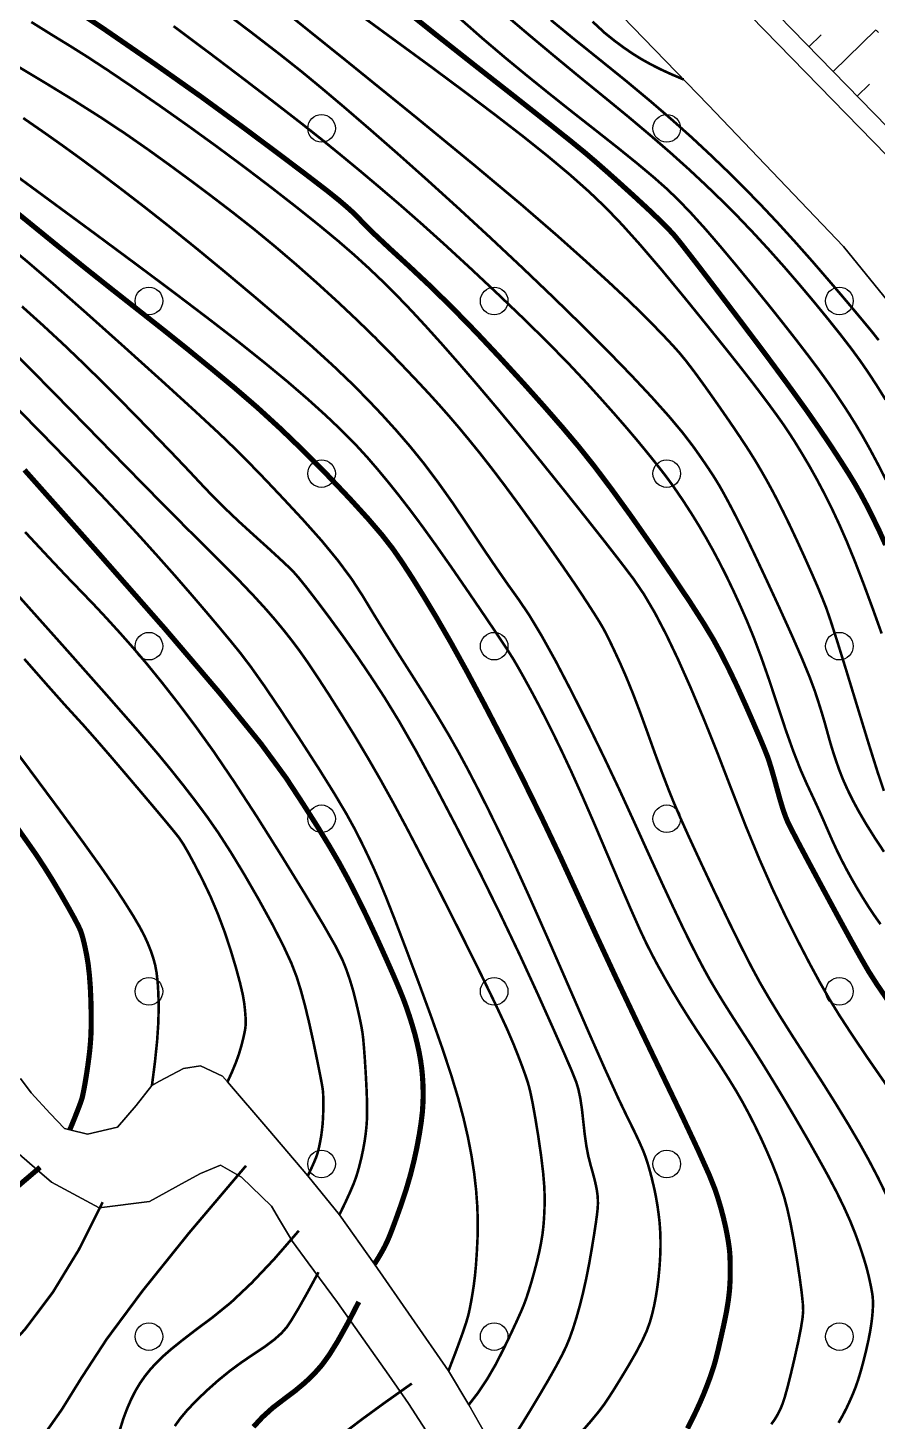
# Model space of a CAD drawing. Extents: x 396500 to 398250, y 1005980 to 1008200.
# Drawn here: x 396532.22 to 396556.82, y 1006619.97 to 1006660.33 of the extents above; entities that cross this region are included whole.
import ezdxf

# ---------------------------------------------------------------- set-up
doc = ezdxf.new("R2010")
doc.units = 0
doc.header["$LTSCALE"] = 0.5
doc.linetypes.add('X4', pattern=[1.6, 0, -1.6])
doc.layers.get('0').update_dxf_attribs({"linetype": 'CONTINUOUS'})
doc.layers.add('ASSIST', color=7, linetype='CONTINUOUS', plot=False)
for name, color, linetype in [('DGX', 2, 'CONTINUOUS'), ('DMTZ', 3, 'CONTINUOUS'), ('JMD', 6, 'CONTINUOUS'), ('ZBTZ', 3, 'CONTINUOUS')]:
    doc.layers.add(name, color=color, linetype=linetype)
doc.linetypes.add('10421', pattern='A,2,[150,AAA.SHX,S=1,R=0,X=0,Y=1],1e-11', length=2)
doc.linetypes.add('1161', pattern='A,0,[149,AAA.SHX,S=0.15,R=0,X=0,Y=0],-1.6', length=1.6)
doc.linetypes.add('444', pattern='A,4.5,[145,AAA.SHX,S=1,R=0,X=0,Y=1],4.5,-0.5,[146,AAA.SHX,S=1,R=0,X=0,Y=0],-0.5', length=10)

# ---------------------------------------------------------------- blocks, each defined once
blk = doc.blocks.new('gc326')
blk.add_circle((0, 0), 0.8)

msp = doc.modelspace()

# ---------------------------------------------------------------- linework, layer by layer
at = {"layer": 'ASSIST', "linetype": 'X4'}
msp.add_lwpolyline([(396500, 1006699.34), (396501.896, 1006698.033), (396508.976, 1006693.783), (396525.671, 1006684.12), (396538.75, 1006676.549), (396547.996, 1006669.293), (396560.321, 1006656.653), (396566.026, 1006650.083), (396569.724, 1006646.164), (396579.931, 1006637.354), (396585.956, 1006631.554), (396588.942, 1006628.367), (396590.271, 1006626.548), (396612.892, 1006611.339), (396616.805, 1006608.503)], dxfattribs=at)
at = {"layer": 'ASSIST', "linetype": '1161'}
for points in [[(396558.027, 1006651.328), (396555.846, 1006653.997), (396551.928, 1006658.109), (396548.826, 1006661.308)], [(396532.007, 1006629.896), (396532.319, 1006629.481), (396532.875, 1006628.89), (396533.29, 1006628.449), (396533.439, 1006628.412), (396533.949, 1006628.285), (396534.818, 1006628.494), (396535.358, 1006629.113), (396535.819, 1006629.7), (396536.04, 1006629.822), (396536.73, 1006630.193), (396537.225, 1006630.269), (396537.865, 1006629.971), (396538.008, 1006629.805), (396539.171, 1006628.444), (396540.334, 1006627.083), (396541.248, 1006625.952), (396542.262, 1006624.523), (396544.407, 1006621.429), (396544.996, 1006620.448), (396545.817, 1006618.996)], [(396544.252, 1006618.929), (396543.248, 1006620.486), (396542.676, 1006621.307), (396541.19, 1006623.409), (396540.346, 1006624.557), (396539.89, 1006625.176), (396539.517, 1006625.806), (396539.282, 1006626.201), (396538.414, 1006627.044), (396537.805, 1006627.385), (396537.228, 1006627.151), (396536.782, 1006626.904), (396535.751, 1006626.334), (396534.286, 1006626.151), (396532.911, 1006626.892), (396532.561, 1006627.193), (396530.873, 1006628.65)]]:
    msp.add_lwpolyline(points, dxfattribs=at)
at = {"layer": 'DGX', "color": 3, "linetype": 'Continuous', "lineweight": -2, "const_width": 0.15}
for points, elevation in [([(396532.911, 1006661.321), (396534.474, 1006660.271), (396535.92, 1006659.275), (396537.249, 1006658.336), (396538.46, 1006657.451), (396539.498, 1006656.677), (396540.307, 1006656.066), (396540.888, 1006655.62), (396541.24, 1006655.338), (396541.459, 1006655.15), (396541.639, 1006654.988), (396541.781, 1006654.85), (396541.884, 1006654.737), (396542.035, 1006654.58), (396542.316, 1006654.308), (396542.729, 1006653.922), (396543.274, 1006653.422), (396543.897, 1006652.837), (396544.546, 1006652.198), (396545.221, 1006651.505), (396545.922, 1006650.758), (396546.598, 1006650.018), (396547.199, 1006649.346), (396547.726, 1006648.741), (396548.178, 1006648.205), (396548.623, 1006647.647), (396549.128, 1006646.977), (396549.695, 1006646.194), (396550.322, 1006645.299), (396550.924, 1006644.419), (396551.417, 1006643.681), (396551.8, 1006643.084), (396552.074, 1006642.629), (396552.297, 1006642.22), (396552.529, 1006641.762), (396552.771, 1006641.255), (396553.022, 1006640.699), (396553.253, 1006640.172), (396553.433, 1006639.753), (396553.562, 1006639.443), (396553.642, 1006639.242), (396553.7, 1006639.071), (396553.768, 1006638.853), (396553.844, 1006638.587), (396553.93, 1006638.274), (396554.016, 1006637.963), (396554.096, 1006637.701), (396554.17, 1006637.488), (396554.237, 1006637.326), (396554.351, 1006637.098), (396554.564, 1006636.689), (396554.877, 1006636.1), (396555.29, 1006635.331), (396555.717, 1006634.541), (396556.073, 1006633.891), (396556.359, 1006633.38), (396556.575, 1006633.007), (396556.818, 1006632.627), (396557.185, 1006632.09)], 30), ([(396542.855, 1006661.09), (396543.984, 1006660.185), (396545.216, 1006659.213), (396546.375, 1006658.304), (396547.283, 1006657.587), (396547.941, 1006657.062), (396548.349, 1006656.729), (396548.652, 1006656.471), (396548.994, 1006656.171), (396549.376, 1006655.829), (396549.798, 1006655.446), (396550.202, 1006655.072), (396550.527, 1006654.762), (396550.775, 1006654.514), (396550.945, 1006654.33), (396551.163, 1006654.062), (396551.552, 1006653.562), (396552.113, 1006652.83), (396552.846, 1006651.866), (396553.606, 1006650.858), (396554.247, 1006649.99), (396554.771, 1006649.265), (396555.177, 1006648.68), (396555.501, 1006648.197), (396555.776, 1006647.775), (396556.005, 1006647.415), (396556.187, 1006647.115), (396556.349, 1006646.829), (396556.519, 1006646.51), (396556.697, 1006646.156), (396556.884, 1006645.769), (396557.07, 1006645.358)], 27.5), ([(396531.341, 1006655.439), (396532.208, 1006654.735), (396533.054, 1006654.046), (396533.869, 1006653.389), (396534.652, 1006652.766), (396535.403, 1006652.175), (396536.129, 1006651.603), (396536.838, 1006651.036), (396537.528, 1006650.473), (396538.201, 1006649.915), (396538.869, 1006649.339), (396539.543, 1006648.722), (396540.225, 1006648.064), (396540.915, 1006647.366), (396541.551, 1006646.695), (396542.076, 1006646.118), (396542.489, 1006645.636), (396542.791, 1006645.249), (396543.054, 1006644.869), (396543.353, 1006644.41), (396543.689, 1006643.87), (396544.061, 1006643.25), (396544.475, 1006642.532), (396544.936, 1006641.698), (396545.445, 1006640.745), (396546.001, 1006639.676), (396546.57, 1006638.553), (396547.118, 1006637.436), (396547.645, 1006636.328), (396548.151, 1006635.226), (396548.671, 1006634.085), (396549.243, 1006632.856), (396549.867, 1006631.539), (396550.541, 1006630.134), (396551.166, 1006628.832), (396551.639, 1006627.823), (396551.961, 1006627.106), (396552.131, 1006626.682), (396552.22, 1006626.408), (396552.3, 1006626.14), (396552.369, 1006625.878), (396552.429, 1006625.623), (396552.478, 1006625.384), (396552.515, 1006625.173), (396552.541, 1006624.99), (396552.557, 1006624.835), (396552.564, 1006624.679), (396552.568, 1006624.496), (396552.568, 1006624.284), (396552.565, 1006624.045), (396552.549, 1006623.774), (396552.514, 1006623.471), (396552.458, 1006623.133), (396552.382, 1006622.762), (396552.302, 1006622.406), (396552.235, 1006622.111), (396552.179, 1006621.879), (396552.135, 1006621.708), (396552.092, 1006621.559), (396552.036, 1006621.388), (396551.969, 1006621.197), (396551.89, 1006620.986), (396551.8, 1006620.759), (396551.698, 1006620.521), (396551.584, 1006620.272), (396551.459, 1006620.012), (396551.329, 1006619.76)], 32.5), ([(396532.126, 1006647.529), (396534.151, 1006645.251), (396536.2, 1006642.92), (396537.808, 1006641.034), (396538.977, 1006639.596), (396539.705, 1006638.604), (396540.182, 1006637.875), (396540.595, 1006637.225), (396540.944, 1006636.656), (396541.23, 1006636.166), (396541.489, 1006635.692), (396541.758, 1006635.168), (396542.038, 1006634.596), (396542.328, 1006633.975), (396542.597, 1006633.38), (396542.816, 1006632.887), (396542.983, 1006632.495), (396543.1, 1006632.206), (396543.189, 1006631.963), (396543.274, 1006631.715), (396543.354, 1006631.46), (396543.43, 1006631.199), (396543.497, 1006630.937), (396543.553, 1006630.684), (396543.598, 1006630.437), (396543.632, 1006630.198), (396543.655, 1006629.96), (396543.669, 1006629.718), (396543.675, 1006629.471), (396543.671, 1006629.22), (396543.654, 1006628.947), (396543.618, 1006628.636), (396543.564, 1006628.286), (396543.492, 1006627.897), (396543.403, 1006627.49), (396543.299, 1006627.084), (396543.181, 1006626.679), (396543.047, 1006626.275), (396542.915, 1006625.904), (396542.802, 1006625.598), (396542.709, 1006625.357), (396542.634, 1006625.182), (396542.563, 1006625.034), (396542.476, 1006624.875), (396542.376, 1006624.704), (396542.262, 1006624.523)], 35), ([(396531.894, 1006637.193), (396532.182, 1006636.787), (396532.436, 1006636.424), (396532.687, 1006636.044), (396532.936, 1006635.646), (396533.182, 1006635.231), (396533.401, 1006634.848), (396533.569, 1006634.546), (396533.685, 1006634.324), (396533.75, 1006634.184), (396533.79, 1006634.065), (396533.833, 1006633.907), (396533.879, 1006633.711), (396533.927, 1006633.476), (396533.972, 1006633.203), (396534.007, 1006632.894), (396534.033, 1006632.549), (396534.05, 1006632.168), (396534.058, 1006631.791), (396534.059, 1006631.461), (396534.052, 1006631.176), (396534.037, 1006630.938), (396534.017, 1006630.718), (396533.99, 1006630.49), (396533.958, 1006630.252), (396533.921, 1006630.006), (396533.883, 1006629.776), (396533.849, 1006629.586), (396533.819, 1006629.437), (396533.793, 1006629.329), (396533.753, 1006629.206), (396533.68, 1006629.012), (396533.576, 1006628.747), (396533.439, 1006628.412)], 37.5)]:
    msp.add_lwpolyline(points, dxfattribs=dict(at, elevation=elevation))
at = {"layer": 'DGX', "linetype": 'Continuous', "const_width": 0.075}
for points, elevation in [([(396537.694, 1006660.963), (396538.708, 1006660.195), (396539.531, 1006659.561), (396540.163, 1006659.06), (396540.738, 1006658.585), (396541.394, 1006658.031), (396542.129, 1006657.397), (396542.944, 1006656.684), (396543.809, 1006655.913), (396544.696, 1006655.109), (396545.604, 1006654.271), (396546.534, 1006653.399), (396547.436, 1006652.537), (396548.264, 1006651.729), (396549.018, 1006650.976), (396549.697, 1006650.277), (396550.291, 1006649.643), (396550.79, 1006649.086), (396551.193, 1006648.605), (396551.502, 1006648.201), (396551.743, 1006647.858), (396551.948, 1006647.558), (396552.114, 1006647.303), (396552.243, 1006647.092), (396552.362, 1006646.883), (396552.498, 1006646.633), (396552.651, 1006646.343), (396552.821, 1006646.012), (396553.027, 1006645.595), (396553.29, 1006645.046), (396553.61, 1006644.364), (396553.987, 1006643.549), (396554.355, 1006642.736), (396554.65, 1006642.061), (396554.871, 1006641.523), (396555.02, 1006641.123), (396555.126, 1006640.798), (396555.223, 1006640.489), (396555.31, 1006640.195), (396555.387, 1006639.916), (396555.462, 1006639.645), (396555.544, 1006639.374), (396555.633, 1006639.104), (396555.728, 1006638.834), (396555.837, 1006638.557), (396555.968, 1006638.265), (396556.12, 1006637.956), (396556.294, 1006637.633), (396556.499, 1006637.282), (396556.742, 1006636.894), (396557.023, 1006636.467)], 29), ([(396539.524, 1006660.926), (396541.501, 1006659.338), (396543.492, 1006657.724), (396545.164, 1006656.35), (396546.517, 1006655.216), (396547.55, 1006654.322), (396548.36, 1006653.599), (396549.044, 1006652.977), (396549.6, 1006652.458), (396550.029, 1006652.041), (396550.37, 1006651.696), (396550.662, 1006651.394), (396550.905, 1006651.135), (396551.099, 1006650.918), (396551.295, 1006650.679), (396551.545, 1006650.351), (396551.848, 1006649.934), (396552.205, 1006649.429), (396552.561, 1006648.915), (396552.861, 1006648.472), (396553.106, 1006648.098), (396553.296, 1006647.795), (396553.458, 1006647.521), (396553.621, 1006647.236), (396553.783, 1006646.939), (396553.945, 1006646.631), (396554.114, 1006646.295), (396554.299, 1006645.915), (396554.499, 1006645.49), (396554.714, 1006645.021), (396554.92, 1006644.559), (396555.095, 1006644.158), (396555.237, 1006643.816), (396555.348, 1006643.535), (396555.475, 1006643.166), (396555.669, 1006642.563), (396555.929, 1006641.725), (396556.256, 1006640.654), (396556.581, 1006639.592), (396556.835, 1006638.785), (396557.02, 1006638.232)], 28.5), ([(396532.325, 1006660.504), (396532.927, 1006660.128), (396533.427, 1006659.822), (396533.926, 1006659.509), (396534.528, 1006659.115), (396535.23, 1006658.64), (396536.035, 1006658.084), (396536.879, 1006657.488), (396537.704, 1006656.891), (396538.509, 1006656.293), (396539.294, 1006655.696), (396540.025, 1006655.126), (396540.665, 1006654.613), (396541.216, 1006654.157), (396541.678, 1006653.757), (396542.093, 1006653.379), (396542.506, 1006652.986), (396542.915, 1006652.578), (396543.322, 1006652.155), (396543.745, 1006651.698), (396544.207, 1006651.186), (396544.706, 1006650.618), (396545.242, 1006649.996), (396545.817, 1006649.317), (396546.429, 1006648.579), (396547.078, 1006647.782), (396547.766, 1006646.927), (396548.42, 1006646.105), (396548.972, 1006645.405), (396549.42, 1006644.828), (396549.765, 1006644.373), (396550.066, 1006643.932), (396550.383, 1006643.394), (396550.715, 1006642.76), (396551.063, 1006642.029), (396551.427, 1006641.211), (396551.804, 1006640.314), (396552.196, 1006639.338), (396552.602, 1006638.283), (396553.011, 1006637.231), (396553.41, 1006636.263), (396553.8, 1006635.379), (396554.181, 1006634.579), (396554.541, 1006633.862), (396554.87, 1006633.229), (396555.168, 1006632.679), (396555.434, 1006632.213), (396555.727, 1006631.735), (396556.105, 1006631.154), (396556.569, 1006630.467), (396557.117, 1006629.676)], 30.5), ([(396541.777, 1006660.762), (396542.836, 1006659.988), (396543.909, 1006659.203), (396544.89, 1006658.473), (396545.781, 1006657.799), (396546.581, 1006657.181), (396547.295, 1006656.609), (396547.93, 1006656.077), (396548.484, 1006655.584), (396548.959, 1006655.131), (396549.428, 1006654.643), (396549.964, 1006654.046), (396550.569, 1006653.34), (396551.242, 1006652.525), (396551.894, 1006651.72), (396552.436, 1006651.046), (396552.868, 1006650.501), (396553.191, 1006650.087), (396553.448, 1006649.75), (396553.681, 1006649.439), (396553.89, 1006649.153), (396554.077, 1006648.892), (396554.257, 1006648.627), (396554.449, 1006648.329), (396554.652, 1006647.997), (396554.867, 1006647.633), (396555.085, 1006647.243), (396555.301, 1006646.834), (396555.514, 1006646.407), (396555.723, 1006645.961), (396555.94, 1006645.467), (396556.174, 1006644.895), (396556.426, 1006644.244), (396556.695, 1006643.516), (396556.955, 1006642.79)], 28), ([(396557.081, 1006647.239), (396556.84, 1006647.71), (396556.614, 1006648.133), (396556.404, 1006648.509), (396556.21, 1006648.836), (396556.019, 1006649.143), (396555.817, 1006649.454), (396555.605, 1006649.77), (396555.382, 1006650.09), (396555.129, 1006650.44), (396554.825, 1006650.845), (396554.472, 1006651.305), (396554.069, 1006651.819), (396553.637, 1006652.361), (396553.196, 1006652.904), (396552.747, 1006653.449), (396552.29, 1006653.996), (396551.846, 1006654.512), (396551.437, 1006654.964), (396551.062, 1006655.354), (396550.721, 1006655.681), (396550.351, 1006656.008), (396549.885, 1006656.398), (396549.325, 1006656.851), (396548.67, 1006657.368), (396547.979, 1006657.91), (396547.313, 1006658.44), (396546.671, 1006658.959), (396546.054, 1006659.467), (396545.395, 1006660.027), (396544.627, 1006660.704)], 27), ([(396557.068, 1006649.565), (396556.813, 1006649.975), (396556.568, 1006650.35), (396556.332, 1006650.692), (396556.076, 1006651.042), (396555.767, 1006651.443), (396555.406, 1006651.896), (396554.992, 1006652.401), (396554.554, 1006652.922), (396554.119, 1006653.426), (396553.686, 1006653.911), (396553.255, 1006654.379), (396552.816, 1006654.839), (396552.358, 1006655.3), (396551.88, 1006655.762), (396551.383, 1006656.227), (396550.848, 1006656.708), (396550.256, 1006657.221), (396549.608, 1006657.767), (396548.903, 1006658.344), (396548.174, 1006658.938), (396547.455, 1006659.532), (396546.744, 1006660.127), (396546.042, 1006660.723)], 26.5), ([(396547.37, 1006660.565), (396548.031, 1006660.023), (396548.781, 1006659.42), (396549.544, 1006658.804), (396550.243, 1006658.222), (396550.879, 1006657.674), (396551.452, 1006657.162), (396551.984, 1006656.666), (396552.499, 1006656.172), (396552.995, 1006655.679), (396553.474, 1006655.187), (396553.952, 1006654.679), (396554.445, 1006654.137), (396554.956, 1006653.561), (396555.482, 1006652.951), (396555.97, 1006652.378), (396556.363, 1006651.909), (396556.663, 1006651.547), (396556.868, 1006651.289)], 26), ([(396536.444, 1006660.384), (396537.537, 1006659.567), (396538.533, 1006658.811), (396539.398, 1006658.148), (396540.132, 1006657.579), (396540.734, 1006657.102), (396541.277, 1006656.661), (396541.834, 1006656.201), (396542.404, 1006655.721), (396542.989, 1006655.221), (396543.609, 1006654.677), (396544.288, 1006654.066), (396545.026, 1006653.387), (396545.821, 1006652.641), (396546.601, 1006651.895), (396547.289, 1006651.217), (396547.887, 1006650.608), (396548.394, 1006650.066), (396548.831, 1006649.583), (396549.218, 1006649.148), (396549.555, 1006648.761), (396549.842, 1006648.423), (396550.093, 1006648.119), (396550.32, 1006647.839), (396550.524, 1006647.581), (396550.706, 1006647.346), (396550.881, 1006647.108), (396551.066, 1006646.843), (396551.261, 1006646.551), (396551.466, 1006646.233), (396551.674, 1006645.895), (396551.877, 1006645.548), (396552.076, 1006645.191), (396552.27, 1006644.825), (396552.463, 1006644.443), (396552.656, 1006644.04), (396552.851, 1006643.616), (396553.047, 1006643.171), (396553.25, 1006642.676), (396553.466, 1006642.102), (396553.695, 1006641.449), (396553.937, 1006640.717), (396554.177, 1006639.995), (396554.399, 1006639.372), (396554.604, 1006638.848), (396554.791, 1006638.423), (396554.963, 1006638.057), (396555.123, 1006637.71), (396555.27, 1006637.38), (396555.405, 1006637.069), (396555.536, 1006636.772), (396555.67, 1006636.483), (396555.808, 1006636.204), (396555.95, 1006635.933), (396556.096, 1006635.668), (396556.247, 1006635.406), (396556.404, 1006635.147), (396556.565, 1006634.89), (396556.736, 1006634.632), (396556.922, 1006634.369)], 29.5), ([(396531.917, 1006659.228), (396532.718, 1006658.747), (396533.55, 1006658.239), (396534.324, 1006657.748), (396535.041, 1006657.273), (396535.7, 1006656.814), (396536.327, 1006656.362), (396536.948, 1006655.905), (396537.561, 1006655.445), (396538.168, 1006654.981), (396538.773, 1006654.504), (396539.382, 1006654.003), (396539.996, 1006653.479), (396540.614, 1006652.932), (396541.211, 1006652.387), (396541.762, 1006651.868), (396542.268, 1006651.377), (396542.728, 1006650.912), (396543.145, 1006650.479), (396543.52, 1006650.084), (396543.854, 1006649.726), (396544.146, 1006649.404), (396544.424, 1006649.089), (396544.715, 1006648.749), (396545.017, 1006648.384), (396545.333, 1006647.994), (396545.671, 1006647.561), (396546.044, 1006647.069), (396546.452, 1006646.516), (396546.894, 1006645.903), (396547.326, 1006645.296), (396547.7, 1006644.762), (396548.018, 1006644.299), (396548.279, 1006643.909), (396548.491, 1006643.584), (396548.663, 1006643.316), (396548.794, 1006643.105), (396548.884, 1006642.952), (396548.968, 1006642.795), (396549.078, 1006642.575), (396549.213, 1006642.291), (396549.375, 1006641.943), (396549.556, 1006641.53), (396549.751, 1006641.051), (396549.959, 1006640.508), (396550.18, 1006639.899), (396550.398, 1006639.291), (396550.597, 1006638.754), (396550.776, 1006638.287), (396550.936, 1006637.889), (396551.122, 1006637.456), (396551.38, 1006636.883), (396551.71, 1006636.169), (396552.111, 1006635.314), (396552.522, 1006634.457), (396552.878, 1006633.733), (396553.179, 1006633.142), (396553.425, 1006632.686), (396553.675, 1006632.256), (396553.985, 1006631.746), (396554.357, 1006631.155), (396554.79, 1006630.483), (396555.232, 1006629.796), (396555.631, 1006629.161), (396555.987, 1006628.576), (396556.301, 1006628.043), (396556.582, 1006627.538), (396556.843, 1006627.039), (396557.084, 1006626.545)], 31), ([(396532.09, 1006657.722), (396532.685, 1006657.31), (396533.214, 1006656.936), (396533.735, 1006656.559), (396534.305, 1006656.137), (396534.922, 1006655.669), (396535.589, 1006655.156), (396536.308, 1006654.59), (396537.086, 1006653.963), (396537.921, 1006653.275), (396538.813, 1006652.527), (396539.678, 1006651.788), (396540.428, 1006651.13), (396541.064, 1006650.551), (396541.585, 1006650.053), (396542.04, 1006649.595), (396542.475, 1006649.137), (396542.89, 1006648.679), (396543.285, 1006648.222), (396543.679, 1006647.737), (396544.089, 1006647.193), (396544.517, 1006646.592), (396544.961, 1006645.934), (396545.393, 1006645.283), (396545.784, 1006644.707), (396546.133, 1006644.204), (396546.441, 1006643.775), (396546.752, 1006643.314), (396547.113, 1006642.713), (396547.522, 1006641.975), (396547.979, 1006641.097), (396548.456, 1006640.146), (396548.922, 1006639.188), (396549.378, 1006638.223), (396549.823, 1006637.25), (396550.238, 1006636.334), (396550.602, 1006635.54), (396550.915, 1006634.867), (396551.177, 1006634.315), (396551.405, 1006633.849), (396551.615, 1006633.436), (396551.805, 1006633.074), (396551.977, 1006632.763), (396552.156, 1006632.459), (396552.367, 1006632.114), (396552.61, 1006631.729), (396552.885, 1006631.303), (396553.183, 1006630.841), (396553.494, 1006630.347), (396553.818, 1006629.82), (396554.155, 1006629.262), (396554.489, 1006628.696), (396554.807, 1006628.148), (396555.106, 1006627.618), (396555.389, 1006627.106), (396555.645, 1006626.62), (396555.866, 1006626.168), (396556.053, 1006625.751), (396556.205, 1006625.367), (396556.329, 1006625.02), (396556.431, 1006624.711), (396556.512, 1006624.441), (396556.572, 1006624.209), (396556.616, 1006624.01), (396556.652, 1006623.839), (396556.678, 1006623.695), (396556.695, 1006623.578), (396556.703, 1006623.463), (396556.704, 1006623.326), (396556.696, 1006623.166), (396556.68, 1006622.985), (396556.655, 1006622.782), (396556.619, 1006622.56), (396556.572, 1006622.318), (396556.513, 1006622.056), (396556.45, 1006621.796), (396556.388, 1006621.558), (396556.327, 1006621.344), (396556.268, 1006621.152), (396556.203, 1006620.966), (396556.126, 1006620.771), (396556.037, 1006620.566), (396555.936, 1006620.35), (396555.825, 1006620.134), (396555.705, 1006619.925)], 31.5), ([(396531.269, 1006656.504), (396532.737, 1006655.425), (396534.183, 1006654.361), (396535.461, 1006653.413), (396536.572, 1006652.581), (396537.515, 1006651.865), (396538.336, 1006651.23), (396539.078, 1006650.637), (396539.744, 1006650.087), (396540.331, 1006649.58), (396540.85, 1006649.111), (396541.31, 1006648.674), (396541.71, 1006648.271), (396542.05, 1006647.9), (396542.362, 1006647.538), (396542.675, 1006647.16), (396542.989, 1006646.767), (396543.305, 1006646.358), (396543.65, 1006645.895), (396544.05, 1006645.339), (396544.505, 1006644.691), (396545.015, 1006643.949), (396545.498, 1006643.239), (396545.872, 1006642.685), (396546.135, 1006642.287), (396546.289, 1006642.044), (396546.398, 1006641.858), (396546.528, 1006641.629), (396546.678, 1006641.358), (396546.849, 1006641.045), (396547.038, 1006640.689), (396547.243, 1006640.289), (396547.463, 1006639.847), (396547.699, 1006639.36), (396547.964, 1006638.794), (396548.271, 1006638.111), (396548.619, 1006637.311), (396549.009, 1006636.394), (396549.388, 1006635.502), (396549.701, 1006634.777), (396549.949, 1006634.219), (396550.133, 1006633.828), (396550.292, 1006633.511), (396550.47, 1006633.176), (396550.667, 1006632.823), (396550.881, 1006632.451), (396551.116, 1006632.061), (396551.373, 1006631.651), (396551.651, 1006631.221), (396551.952, 1006630.771), (396552.247, 1006630.328), (396552.509, 1006629.917), (396552.74, 1006629.54), (396552.938, 1006629.195), (396553.117, 1006628.861), (396553.292, 1006628.516), (396553.463, 1006628.161), (396553.629, 1006627.795), (396553.784, 1006627.433), (396553.919, 1006627.091), (396554.035, 1006626.767), (396554.133, 1006626.463), (396554.221, 1006626.13), (396554.312, 1006625.722), (396554.404, 1006625.239), (396554.497, 1006624.681), (396554.58, 1006624.139), (396554.638, 1006623.708), (396554.672, 1006623.386), (396554.682, 1006623.174), (396554.665, 1006622.97), (396554.618, 1006622.673), (396554.541, 1006622.283), (396554.433, 1006621.8), (396554.32, 1006621.32), (396554.224, 1006620.939), (396554.145, 1006620.656), (396554.084, 1006620.471), (396554.029, 1006620.34), (396553.97, 1006620.217), (396553.907, 1006620.102), (396553.839, 1006619.996), (396553.756, 1006619.883)], 32), ([(396531.653, 1006654.021), (396532.187, 1006653.581), (396532.924, 1006652.949), (396533.862, 1006652.123), (396535.003, 1006651.103), (396536.138, 1006650.08), (396537.056, 1006649.243), (396537.759, 1006648.591), (396538.245, 1006648.124), (396538.65, 1006647.717), (396539.108, 1006647.244), (396539.618, 1006646.704), (396540.182, 1006646.098), (396540.734, 1006645.479), (396541.209, 1006644.901), (396541.608, 1006644.363), (396541.93, 1006643.867), (396542.231, 1006643.368), (396542.566, 1006642.825), (396542.935, 1006642.237), (396543.337, 1006641.605), (396543.736, 1006640.975), (396544.095, 1006640.392), (396544.412, 1006639.858), (396544.689, 1006639.371), (396544.957, 1006638.874), (396545.249, 1006638.312), (396545.566, 1006637.683), (396545.906, 1006636.987), (396546.294, 1006636.166), (396546.752, 1006635.159), (396547.281, 1006633.967), (396547.881, 1006632.591), (396548.464, 1006631.251), (396548.941, 1006630.172), (396549.314, 1006629.353), (396549.581, 1006628.794), (396549.776, 1006628.4), (396549.931, 1006628.073), (396550.045, 1006627.814), (396550.118, 1006627.623), (396550.172, 1006627.459), (396550.225, 1006627.279), (396550.278, 1006627.084), (396550.33, 1006626.875), (396550.381, 1006626.654), (396550.425, 1006626.428), (396550.464, 1006626.196), (396550.497, 1006625.958), (396550.524, 1006625.716), (396550.541, 1006625.468), (396550.549, 1006625.215), (396550.548, 1006624.958), (396550.538, 1006624.695), (396550.52, 1006624.425), (396550.494, 1006624.149), (396550.459, 1006623.866), (396550.416, 1006623.587), (396550.366, 1006623.323), (396550.308, 1006623.074), (396550.242, 1006622.84), (396550.152, 1006622.592), (396550.019, 1006622.301), (396549.844, 1006621.966), (396549.626, 1006621.588), (396549.402, 1006621.217), (396549.208, 1006620.903), (396549.043, 1006620.645), (396548.907, 1006620.444), (396548.749, 1006620.236), (396548.516, 1006619.954), (396548.207, 1006619.6)], 33), ([(396532.053, 1006652.265), (396532.655, 1006651.723), (396533.251, 1006651.171), (396533.878, 1006650.571), (396534.537, 1006649.921), (396535.228, 1006649.223), (396535.884, 1006648.549), (396536.44, 1006647.974), (396536.894, 1006647.497), (396537.247, 1006647.119), (396537.57, 1006646.779), (396537.932, 1006646.419), (396538.334, 1006646.037), (396538.775, 1006645.635), (396539.192, 1006645.259), (396539.523, 1006644.955), (396539.768, 1006644.725), (396539.926, 1006644.568), (396540.077, 1006644.395), (396540.298, 1006644.12), (396540.59, 1006643.742), (396540.952, 1006643.26), (396541.35, 1006642.716), (396541.749, 1006642.15), (396542.148, 1006641.561), (396542.547, 1006640.951), (396542.98, 1006640.245), (396543.479, 1006639.371), (396544.045, 1006638.329), (396544.677, 1006637.12), (396545.321, 1006635.852), (396545.921, 1006634.634), (396546.478, 1006633.467), (396546.992, 1006632.35), (396547.43, 1006631.372), (396547.763, 1006630.62), (396547.989, 1006630.096), (396548.108, 1006629.798), (396548.171, 1006629.588), (396548.226, 1006629.326), (396548.274, 1006629.011), (396548.314, 1006628.644), (396548.355, 1006628.271), (396548.403, 1006627.938), (396548.46, 1006627.644), (396548.525, 1006627.389), (396548.588, 1006627.168), (396548.639, 1006626.972), (396548.679, 1006626.803), (396548.706, 1006626.66), (396548.724, 1006626.53), (396548.734, 1006626.4), (396548.736, 1006626.27), (396548.73, 1006626.14), (396548.711, 1006625.969), (396548.677, 1006625.716), (396548.626, 1006625.382), (396548.558, 1006624.965), (396548.48, 1006624.519), (396548.396, 1006624.095), (396548.306, 1006623.694), (396548.211, 1006623.315), (396548.113, 1006622.966), (396548.015, 1006622.654), (396547.917, 1006622.378), (396547.818, 1006622.138), (396547.695, 1006621.884), (396547.525, 1006621.564), (396547.307, 1006621.177), (396547.042, 1006620.725), (396546.779, 1006620.287), (396546.57, 1006619.946), (396546.415, 1006619.701)], 33.5), ([(396531.761, 1006650.989), (396532.825, 1006649.917), (396533.962, 1006648.756), (396535.057, 1006647.633), (396535.999, 1006646.674), (396536.786, 1006645.879), (396537.42, 1006645.249), (396537.943, 1006644.73), (396538.398, 1006644.268), (396538.784, 1006643.862), (396539.103, 1006643.513), (396539.379, 1006643.196), (396539.636, 1006642.885), (396539.876, 1006642.58), (396540.099, 1006642.282), (396540.335, 1006641.946), (396540.616, 1006641.526), (396540.943, 1006641.023), (396541.314, 1006640.436), (396541.704, 1006639.806), (396542.082, 1006639.171), (396542.45, 1006638.533), (396542.807, 1006637.89), (396543.192, 1006637.171), (396543.645, 1006636.302), (396544.166, 1006635.284), (396544.755, 1006634.117), (396545.318, 1006632.982), (396545.764, 1006632.064), (396546.091, 1006631.363), (396546.3, 1006630.877), (396546.439, 1006630.525), (396546.554, 1006630.222), (396546.645, 1006629.968), (396546.713, 1006629.764), (396546.774, 1006629.531), (396546.844, 1006629.194), (396546.923, 1006628.752), (396547.012, 1006628.206), (396547.093, 1006627.644), (396547.151, 1006627.158), (396547.185, 1006626.748), (396547.195, 1006626.412), (396547.189, 1006626.124), (396547.176, 1006625.855), (396547.156, 1006625.603), (396547.128, 1006625.37), (396547.089, 1006625.135), (396547.037, 1006624.878), (396546.972, 1006624.6), (396546.893, 1006624.299), (396546.811, 1006624.006), (396546.733, 1006623.75), (396546.661, 1006623.531), (396546.594, 1006623.35), (396546.509, 1006623.146), (396546.382, 1006622.864), (396546.214, 1006622.503), (396546.003, 1006622.063), (396545.767, 1006621.602), (396545.521, 1006621.179), (396545.264, 1006620.795), (396544.996, 1006620.448)], 34), ([(396531.671, 1006649.558), (396532.719, 1006648.491), (396533.62, 1006647.565), (396534.373, 1006646.779), (396534.978, 1006646.135), (396535.5, 1006645.566), (396536.002, 1006645.009), (396536.486, 1006644.464), (396536.95, 1006643.93), (396537.381, 1006643.427), (396537.763, 1006642.974), (396538.097, 1006642.572), (396538.383, 1006642.221), (396538.686, 1006641.82), (396539.075, 1006641.271), (396539.548, 1006640.572), (396540.105, 1006639.725), (396540.655, 1006638.871), (396541.104, 1006638.15), (396541.453, 1006637.563), (396541.702, 1006637.11), (396541.895, 1006636.727), (396542.077, 1006636.349), (396542.249, 1006635.977), (396542.409, 1006635.611), (396542.596, 1006635.157), (396542.846, 1006634.521), (396543.159, 1006633.702), (396543.536, 1006632.7), (396543.914, 1006631.671), (396544.232, 1006630.767), (396544.489, 1006629.99), (396544.686, 1006629.339), (396544.841, 1006628.762), (396544.97, 1006628.205), (396545.074, 1006627.668), (396545.153, 1006627.153), (396545.209, 1006626.656), (396545.244, 1006626.175), (396545.257, 1006625.711), (396545.249, 1006625.264), (396545.228, 1006624.85), (396545.203, 1006624.483), (396545.173, 1006624.166), (396545.139, 1006623.897), (396545.102, 1006623.661), (396545.065, 1006623.445), (396545.027, 1006623.247), (396544.989, 1006623.068), (396544.924, 1006622.839), (396544.805, 1006622.489), (396544.633, 1006622.019), (396544.407, 1006621.429)], 34.5), ([(396532.143, 1006645.731), (396532.823, 1006645.001), (396533.37, 1006644.421), (396533.785, 1006643.991), (396534.139, 1006643.624), (396534.504, 1006643.233), (396534.881, 1006642.819), (396535.268, 1006642.382), (396535.675, 1006641.904), (396536.108, 1006641.371), (396536.569, 1006640.782), (396537.056, 1006640.136), (396537.59, 1006639.394), (396538.188, 1006638.513), (396538.852, 1006637.494), (396539.58, 1006636.336), (396540.261, 1006635.229), (396540.78, 1006634.361), (396541.139, 1006633.731), (396541.335, 1006633.34), (396541.447, 1006633.061), (396541.549, 1006632.769), (396541.641, 1006632.463), (396541.723, 1006632.144), (396541.793, 1006631.842), (396541.849, 1006631.588), (396541.89, 1006631.381), (396541.917, 1006631.222), (396541.938, 1006631.047), (396541.96, 1006630.793), (396541.985, 1006630.46), (396542.011, 1006630.048), (396542.033, 1006629.627), (396542.047, 1006629.267), (396542.051, 1006628.968), (396542.047, 1006628.73), (396542.033, 1006628.519), (396542.01, 1006628.301), (396541.978, 1006628.076), (396541.936, 1006627.844), (396541.888, 1006627.617), (396541.837, 1006627.407), (396541.785, 1006627.213), (396541.73, 1006627.037), (396541.658, 1006626.843), (396541.553, 1006626.598), (396541.417, 1006626.301), (396541.248, 1006625.952)], 35.5), ([(396531.577, 1006644.299), (396533.216, 1006642.464), (396534.498, 1006641.019), (396535.423, 1006639.965), (396535.992, 1006639.301), (396536.373, 1006638.837), (396536.736, 1006638.381), (396537.081, 1006637.933), (396537.407, 1006637.495), (396537.739, 1006637.019), (396538.1, 1006636.459), (396538.49, 1006635.816), (396538.909, 1006635.09), (396539.303, 1006634.372), (396539.618, 1006633.758), (396539.855, 1006633.246), (396540.013, 1006632.836), (396540.133, 1006632.449), (396540.253, 1006632.006), (396540.374, 1006631.505), (396540.497, 1006630.947), (396540.606, 1006630.422), (396540.687, 1006630.018), (396540.741, 1006629.735), (396540.767, 1006629.574), (396540.777, 1006629.46), (396540.782, 1006629.319), (396540.784, 1006629.152), (396540.781, 1006628.959), (396540.774, 1006628.758), (396540.761, 1006628.569), (396540.742, 1006628.39), (396540.719, 1006628.224), (396540.692, 1006628.072), (396540.665, 1006627.937), (396540.638, 1006627.819), (396540.61, 1006627.718), (396540.571, 1006627.609), (396540.512, 1006627.467), (396540.433, 1006627.291), (396540.334, 1006627.083)], 36), ([(396538.008, 1006629.805), (396538.137, 1006630.088), (396538.246, 1006630.352), (396538.335, 1006630.598), (396538.403, 1006630.826), (396538.455, 1006631.028), (396538.494, 1006631.198), (396538.52, 1006631.336), (396538.532, 1006631.443), (396538.535, 1006631.55), (396538.529, 1006631.689), (396538.516, 1006631.859), (396538.494, 1006632.062), (396538.451, 1006632.323), (396538.371, 1006632.667), (396538.255, 1006633.095), (396538.102, 1006633.606), (396537.923, 1006634.149), (396537.725, 1006634.674), (396537.511, 1006635.179), (396537.278, 1006635.665), (396537.056, 1006636.097), (396536.871, 1006636.441), (396536.723, 1006636.696), (396536.612, 1006636.863), (396536.456, 1006637.059), (396536.173, 1006637.401), (396535.761, 1006637.891), (396535.222, 1006638.527), (396534.668, 1006639.177), (396534.21, 1006639.706), (396533.85, 1006640.115), (396533.587, 1006640.403), (396533.281, 1006640.738), (396532.792, 1006641.288), (396532.121, 1006642.053)], 36.5), ([(396535.819, 1006629.7), (396535.906, 1006630.382), (396535.968, 1006630.986), (396536.003, 1006631.513), (396536.014, 1006631.963), (396536.005, 1006632.347), (396535.985, 1006632.679), (396535.954, 1006632.958), (396535.912, 1006633.184), (396535.857, 1006633.388), (396535.786, 1006633.597), (396535.7, 1006633.812), (396535.599, 1006634.034), (396535.465, 1006634.288), (396535.28, 1006634.604), (396535.045, 1006634.979), (396534.76, 1006635.416), (396534.368, 1006635.985), (396533.812, 1006636.761), (396533.093, 1006637.743), (396532.211, 1006638.931), (396531.303, 1006640.149)], 37)]:
    msp.add_lwpolyline(points, dxfattribs=dict(at, elevation=elevation))
msp.add_lwpolyline([(396551.222, 1006658.838), (396550.871, 1006658.987), (396550.549, 1006659.135), (396550.258, 1006659.283), (396549.996, 1006659.429), (396549.744, 1006659.586), (396549.485, 1006659.763), (396549.218, 1006659.961), (396548.942, 1006660.181), (396548.58, 1006660.517)], dxfattribs=at)
at = {"layer": 'DGX', "color": 3, "linetype": 'Continuous', "lineweight": -2, "const_width": 0.15, "flags": 128}
for points, elevation in [([(396500, 1006603.383), (396501.427, 1006604.641), (396503.218, 1006606.236), (396505.048, 1006607.771), (396507.268, 1006609.447), (396509.878, 1006611.264), (396512.878, 1006613.22), (396515.937, 1006615.175), (396518.722, 1006616.983), (396521.233, 1006618.645), (396523.47, 1006620.162), (396525.615, 1006621.693), (396527.848, 1006623.397), (396530.169, 1006625.276), (396532.579, 1006627.328)], 37.5), ([(396538.759, 1006619.808), (396539.016, 1006620.087), (396539.309, 1006620.354), (396539.64, 1006620.607), (396539.97, 1006620.855), (396540.264, 1006621.102), (396540.521, 1006621.35), (396540.74, 1006621.598), (396540.958, 1006621.899), (396541.208, 1006622.304), (396541.492, 1006622.813), (396541.809, 1006623.427)], 35)]:
    msp.add_lwpolyline(points, dxfattribs=dict(at, elevation=elevation))
at = {"layer": 'DGX', "linetype": 'Continuous', "const_width": 0.075, "flags": 128}
for points, elevation in [([(396532.684, 1006619.567), (396533.208, 1006620.311), (396533.771, 1006621.219), (396534.506, 1006622.347), (396535.546, 1006623.748), (396536.892, 1006625.424), (396538.544, 1006627.373)], 36.5), ([(396528.533, 1006619.496), (396529.445, 1006620.144), (396530.355, 1006620.876), (396531.263, 1006621.694), (396532.137, 1006622.628), (396532.95, 1006623.71), (396533.701, 1006624.94), (396534.391, 1006626.318)], 37), ([(396534.89, 1006619.724), (396534.992, 1006620.052), (396535.103, 1006620.346), (396535.22, 1006620.614), (396535.343, 1006620.856), (396535.473, 1006621.073), (396535.614, 1006621.275), (396535.771, 1006621.471), (396535.946, 1006621.663), (396536.137, 1006621.849), (396536.375, 1006622.057), (396536.694, 1006622.314), (396537.091, 1006622.62), (396537.568, 1006622.975), (396538.112, 1006623.416), (396538.711, 1006623.982), (396539.364, 1006624.673), (396540.072, 1006625.489)], 36), ([(396536.48, 1006619.831), (396536.636, 1006620.049), (396536.841, 1006620.293), (396537.096, 1006620.561), (396537.401, 1006620.854), (396537.733, 1006621.15), (396538.072, 1006621.426), (396538.418, 1006621.682), (396538.77, 1006621.918), (396539.096, 1006622.136), (396539.363, 1006622.337), (396539.571, 1006622.523), (396539.72, 1006622.692), (396539.868, 1006622.913), (396540.071, 1006623.253), (396540.329, 1006623.711), (396540.643, 1006624.288)], 35.5), ([(396541.422, 1006619.662), (396541.883, 1006620.013), (396542.524, 1006620.481), (396543.346, 1006621.064)], 34.5)]:
    msp.add_lwpolyline(points, dxfattribs=dict(at, elevation=elevation))
at = {"layer": 'DMTZ', "linetype": 'Continuous'}
for p, q in [((396554.848, 1006659.787), (396555.206, 1006660.136)), ((396555.546, 1006659.071), (396556.785, 1006660.279)), ((396556.244, 1006658.355), (396556.602, 1006658.704))]:
    msp.add_line(p, q, dxfattribs=at)
msp.add_lwpolyline([(396500, 1006697.237), (396500.978, 1006696.565), (396508.491, 1006692.472), (396537.774, 1006675.116), (396546.841, 1006667.999), (396559.1, 1006655.426), (396567.504, 1006646.986), (396579.206, 1006636.238), (396584.833, 1006630.334), (396587.631, 1006627.541), (396589.844, 1006624.854), (396615.604, 1006606.691)], dxfattribs=at)
at = {"layer": 'DMTZ', "linetype": '10421'}
for points in [[(396548.826, 1006661.308), (396551.928, 1006658.109), (396555.846, 1006653.997), (396558.027, 1006651.328)], [(396545.817, 1006618.996), (396544.996, 1006620.448), (396544.407, 1006621.429), (396542.262, 1006624.523), (396541.248, 1006625.952), (396540.334, 1006627.083), (396539.171, 1006628.444), (396538.008, 1006629.805), (396537.865, 1006629.971), (396537.225, 1006630.269), (396536.73, 1006630.193), (396536.04, 1006629.822), (396535.819, 1006629.7), (396535.358, 1006629.113), (396534.818, 1006628.494), (396533.949, 1006628.285), (396533.439, 1006628.412), (396533.29, 1006628.449), (396532.875, 1006628.89), (396532.319, 1006629.481), (396532.007, 1006629.896)], [(396530.873, 1006628.65), (396532.561, 1006627.193), (396532.911, 1006626.892), (396534.286, 1006626.151), (396535.751, 1006626.334), (396536.782, 1006626.904), (396537.228, 1006627.151), (396537.805, 1006627.385), (396538.414, 1006627.044), (396539.282, 1006626.201), (396539.517, 1006625.806), (396539.89, 1006625.176), (396540.346, 1006624.557), (396541.19, 1006623.409), (396542.676, 1006621.307), (396543.248, 1006620.486), (396544.252, 1006618.929)]]:
    msp.add_lwpolyline(points, dxfattribs=at)
at = {"layer": 'JMD', "linetype": '444', "elevation": 20.411, "flags": 128}
msp.add_lwpolyline([(396500, 1006696.614), (396508.18, 1006691.812), (396537.445, 1006674.634), (396546.452, 1006667.563), (396558.688, 1006655.014), (396578.819, 1006635.676), (396583.606, 1006630.67), (396584.345, 1006629.94), (396584.833, 1006630.334), (396588.937, 1006635.342)], dxfattribs=at)

# ---------------------------------------------------------------- block references
at = {"layer": 'ZBTZ', "linetype": 'Continuous', "xscale": 0.5, "yscale": 0.5}
for p in [(396540.731, 1006657.423), (396550.731, 1006657.423), (396535.731, 1006652.423), (396545.731, 1006652.423), (396555.731, 1006652.423), (396540.731, 1006647.423), (396550.731, 1006647.423), (396535.731, 1006642.423), (396545.731, 1006642.423), (396555.731, 1006642.423), (396540.731, 1006637.423), (396550.731, 1006637.423), (396535.731, 1006632.423), (396545.731, 1006632.423), (396555.731, 1006632.423), (396540.731, 1006627.423), (396550.731, 1006627.423), (396535.731, 1006622.423), (396545.731, 1006622.423), (396555.731, 1006622.423)]:
    msp.add_blockref('gc326', p, dxfattribs=at)

doc.saveas('drawing.dxf')
